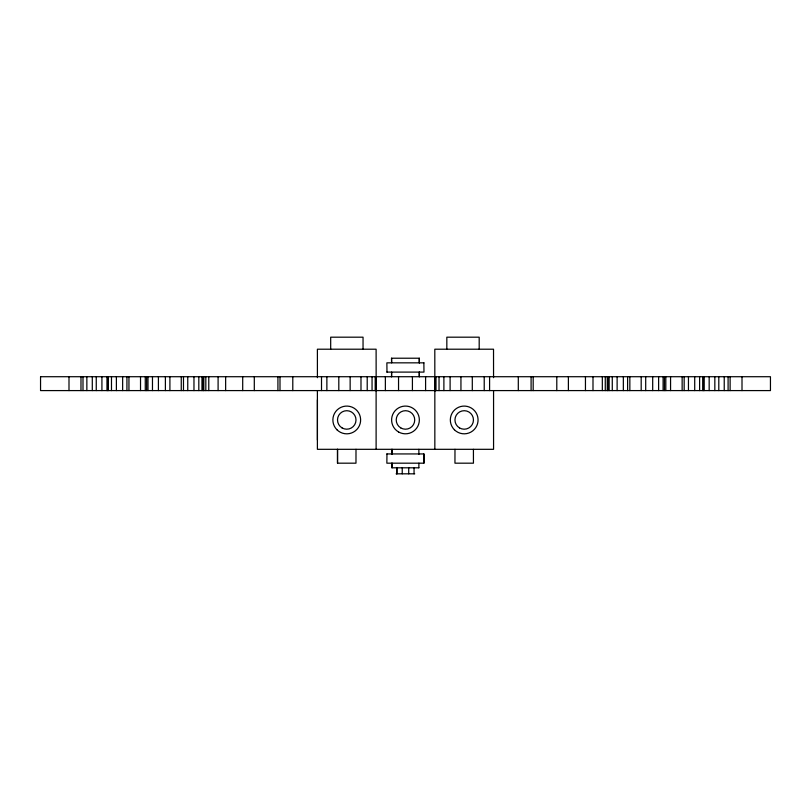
<?xml version="1.0" encoding="UTF-8"?>
<svg xmlns="http://www.w3.org/2000/svg" width="811" height="811" viewBox="0 0 811 811"><rect width="100%" height="100%" fill="white"/><g stroke="black" fill="none" stroke-linecap="round" stroke-linejoin="round"><path stroke-width="1.22" d="M68.996 390.588L68.996 376.72M434.726 390.588L434.726 376.72M742.004 390.588L742.004 376.72M391.601 358.219L391.601 362.841L391.5 358.219L419.348 358.219L419.348 362.841M423.971 362.841L386.877 362.841L386.979 372.097M386.877 372.097L423.971 372.097L423.869 362.841M386.857 453.937L423.95 453.937L423.95 463.182L386.857 463.182L386.959 453.937M418.902 467.805L391.906 467.805L391.906 463.182M396.123 473.817L414.725 473.817M493.554 377.683L493.524 349.206L434.808 349.206L434.828 377.683M376.142 377.683L376.111 349.206L317.395 349.206L317.415 377.683M730.133 376.72L730.113 390.588M728.096 376.72L728.096 390.588M724.233 376.72L724.233 390.588M718.799 376.72L718.799 390.588M714.836 376.72L714.836 390.588M709.169 376.72L709.169 390.588M704.13 376.72L704.13 390.588M703.472 376.72L703.472 390.588M702.823 376.72L702.823 390.588M699.609 376.72L699.609 390.588M694.713 376.72L694.713 390.588M688.448 376.72L688.448 390.588M684.16 376.72L684.16 390.588M682.142 376.72L682.142 390.588M670.565 376.72L670.565 390.588M665.821 376.72L665.821 390.588M664.462 376.72L664.462 390.588M663.104 376.72L663.104 390.588M658.623 376.72L658.623 390.588M652.693 376.72L652.693 390.588M645.698 376.72L645.698 390.588M641.187 376.72L641.187 390.588M629.843 376.72L629.843 390.588M627.613 376.72L627.613 390.588M623.345 376.72L623.345 390.588M617.12 376.72L617.12 390.588M612.275 376.72L612.275 390.588M609.132 376.72L609.132 390.588M607.895 376.72L607.895 390.588M607.267 376.72L607.267 390.588M605.27 376.72L605.27 390.588M602.33 376.72L602.33 390.588M592.993 376.72L592.993 390.588M585.451 376.72L585.451 390.588M568.389 376.72L568.389 390.588M556.792 376.72L556.792 390.588M533.182 376.72L533.182 390.588M531.093 376.72L531.093 390.588M518.3 376.72L518.3 390.588M493.564 390.588L493.564 449.314L317.395 449.314L317.395 390.588M489.591 376.72L489.591 390.588M484.218 376.72L484.218 390.588M479.189 349.206L479.189 337.183L446.831 337.183L446.831 349.206M473.421 449.314L473.442 463.182L454.951 463.182L454.981 449.314M472.296 376.72L472.296 390.588M460.942 376.72L460.942 390.588M450.105 376.72L450.105 390.588M443.891 376.72L443.891 390.588M439.035 376.72L439.035 390.588M435.892 376.72L435.892 390.588M435.487 376.72L435.487 390.588M434.838 376.72L434.838 449.314M425.593 376.72L425.593 390.588M423.849 453.937L423.849 463.182M419.348 372.097L419.348 376.72M419.246 358.219L419.246 362.841M419.246 372.097L419.246 376.72M418.851 449.314L418.902 454.353M418.902 463.182L418.851 467.805M414.056 467.511L414.056 473.817M412.414 376.72L412.414 390.588M408.714 467.511L408.714 473.817M402.236 467.511L402.236 473.817M398.546 376.72L398.546 390.588M396.893 467.511L396.893 473.817M396.792 467.511L396.792 473.817M392.058 449.314L392.058 454.353M392.058 463.182L392.007 467.805M391.906 449.314L391.906 454.353M385.367 376.72L385.367 390.588M376.111 376.72L376.111 449.314M375.939 376.72L375.939 390.588M375.199 376.72L375.199 390.588M372.056 376.72L372.056 390.588M367.211 376.72L367.211 390.588M363.044 349.206L363.044 337.183L330.685 337.183L330.685 349.206M360.986 376.72L360.986 390.588M355.999 449.314L355.978 463.182L337.508 463.182L337.508 449.314M350.149 376.72L350.149 390.588M338.805 376.72L338.805 390.588M337.528 449.314L337.528 463.182M326.874 376.72L326.874 390.588M321.511 376.72L321.511 390.588M317.425 399.833L317.425 440.059M292.791 376.72L292.791 390.588M279.998 376.72L279.998 390.588M277.92 376.72L277.92 390.588M254.299 376.72L254.299 390.588M242.702 376.72L242.702 390.588M225.64 376.72L225.64 390.588M218.098 376.72L218.098 390.588M208.772 376.72L208.772 390.588M205.822 376.72L205.822 390.588M203.825 376.72L203.825 390.588M203.196 376.72L203.196 390.588M201.969 376.72L201.969 390.588M198.817 376.72L198.817 390.588M193.971 376.72L193.971 390.588M187.757 376.72L187.757 390.588M183.479 376.72L183.479 390.588M181.258 376.72L181.258 390.588M169.904 376.72L169.904 390.588M165.393 376.72L165.393 390.588M158.409 376.72L158.409 390.588M152.468 376.72L152.468 390.588M147.987 376.72L147.987 390.588M146.629 376.72L146.629 390.588M145.27 376.72L145.27 390.588M140.526 376.72L140.526 390.588M128.949 376.72L128.949 390.588M126.932 376.72L126.932 390.588M122.643 376.72L122.643 390.588M116.389 376.72L116.389 390.588M111.482 376.72L111.482 390.588M108.268 376.72L108.268 390.588M107.62 376.72L107.62 390.588M106.971 376.72L106.971 390.588M101.922 376.72L101.922 390.588M96.256 376.72L96.256 390.588M92.292 376.72L92.292 390.588M86.858 376.72L86.858 390.588M82.996 376.72L82.996 390.588M80.988 376.72L80.978 390.588M40.55 376.72L40.55 390.588L770.45 390.588L770.45 376.72L40.55 376.72M435.203 390.588L435.183 376.72L435.162 390.588M391.601 376.72L391.601 372.097L391.5 376.72M459.482 427.904A9.245 9.245 0 0 0 473.452 420.057A9.245 9.245 0 0 0 459.675 411.887A9.245 9.245 0 0 0 459.482 427.904M454.393 429.759A13.868 13.868 0 0 0 477.598 423.545A13.868 13.868 0 0 0 460.607 406.554A13.868 13.868 0 0 0 454.393 429.759M400.756 427.904A9.245 9.245 0 0 0 414.725 420.057A9.245 9.245 0 0 0 400.948 411.887A9.245 9.245 0 0 0 400.756 427.904M398.546 431.959A13.868 13.868 0 0 0 419.348 419.946A13.868 13.868 0 0 0 398.546 407.933A13.868 13.868 0 0 0 398.546 431.959M342.039 427.904A9.245 9.245 0 0 0 355.999 420.057A9.245 9.245 0 0 0 342.222 411.887A9.245 9.245 0 0 0 342.039 427.904M336.94 429.759A13.868 13.868 0 0 0 360.155 423.545A13.868 13.868 0 0 0 343.165 406.554A13.868 13.868 0 0 0 336.94 429.759"/></g></svg>
